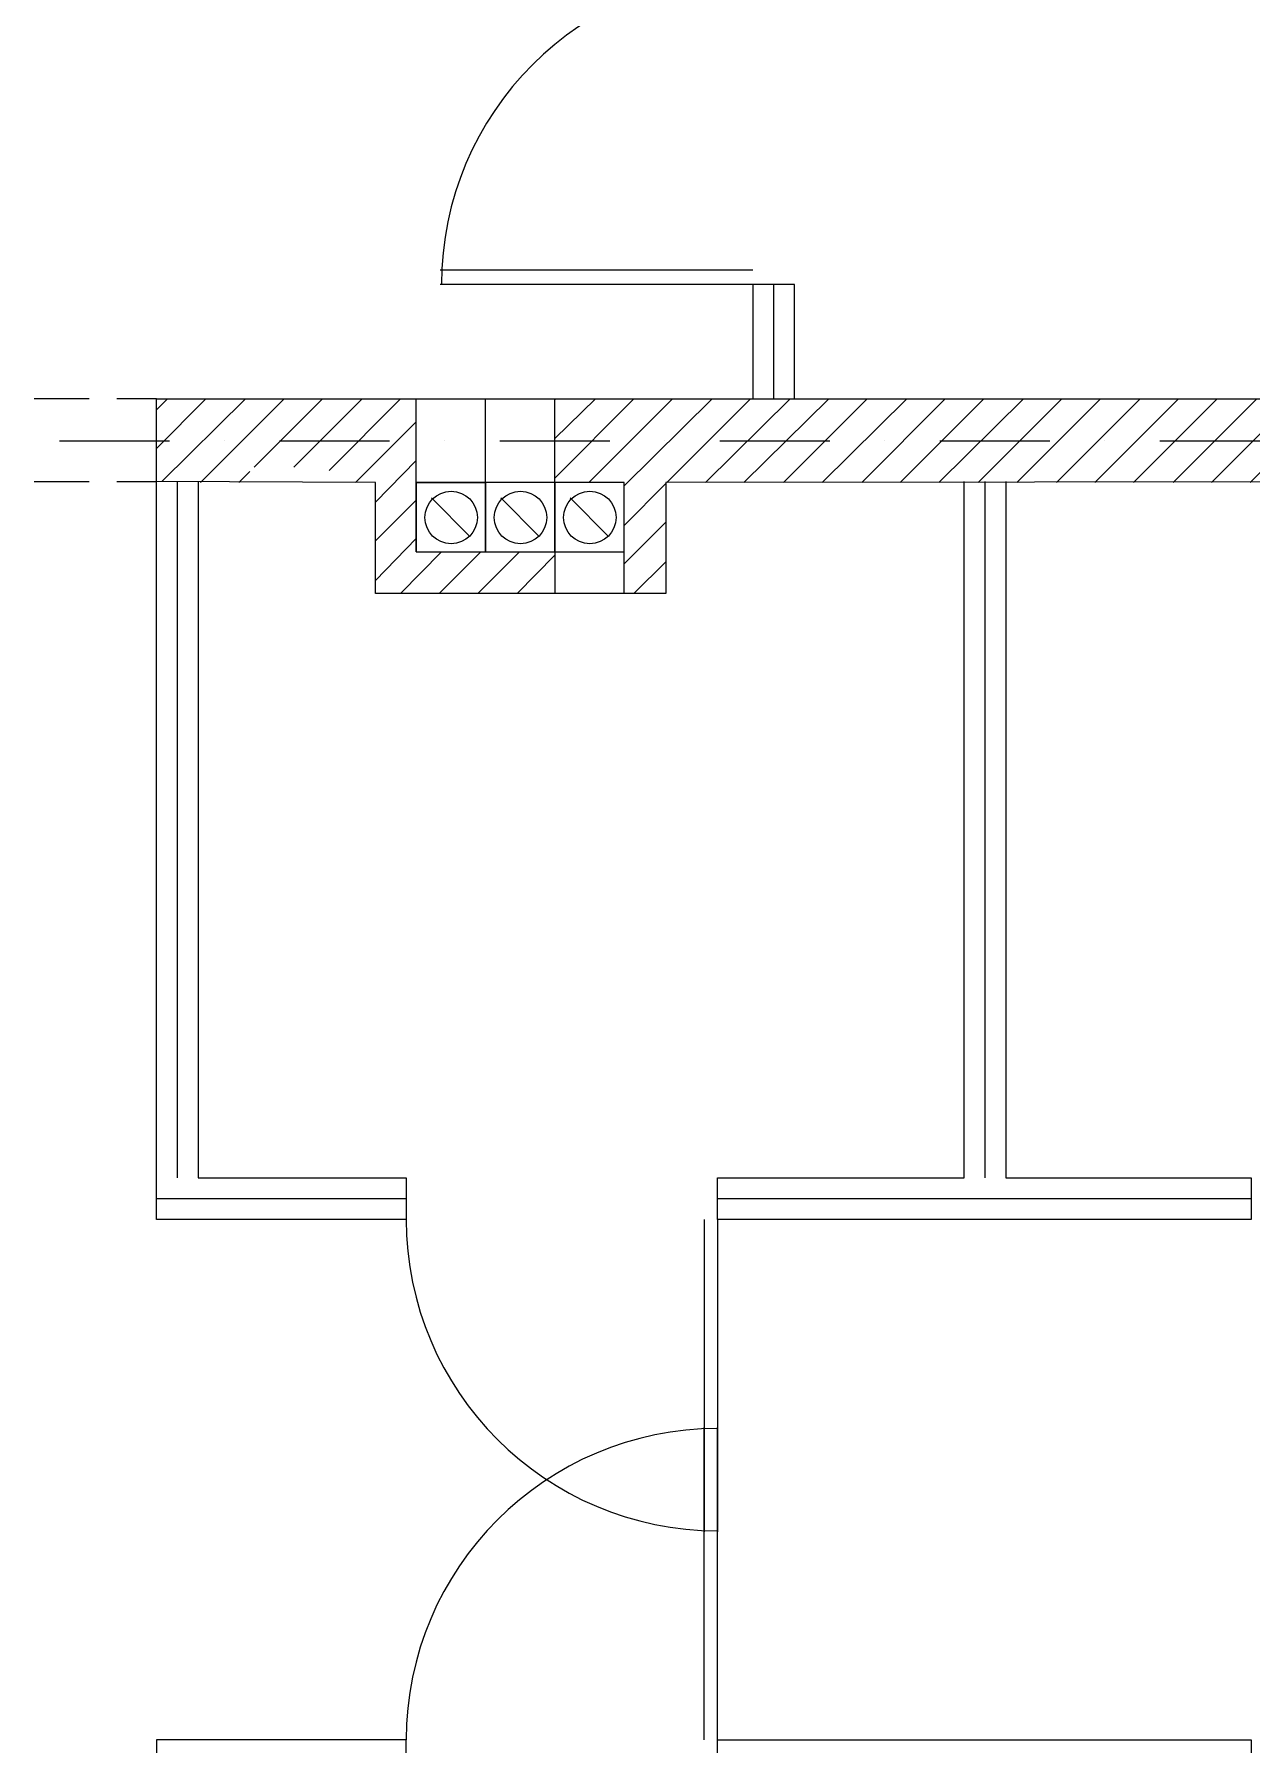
# Model space of a CAD drawing. Header units: millimetres. Extents: x 440 to 72591, y -28954 to 25941.
# Drawn here: x 21458 to 24972, y 9442 to 14379 of the extents above; entities that cross this region are included whole.
import ezdxf

# ---------------------------------------------------------------- set-up
doc = ezdxf.new("R2010")
doc.units = ezdxf.units.MM
doc.layers.add('podkład', color=7, linetype='Continuous')

msp = doc.modelspace()

# ---------------------------------------------------------------- linework, layer by layer
at = {"layer": 'podkład', "color": 1, "lineweight": 5, "transparency": 33554572}
for points in [[(23531.7, 15126.7), (26871.9, 15126.7), (26871.9, 20886.3), (22941.1, 20886.3), (22941.1, 21127.6), (27110, 21127.6), (27110, 13088.3), (26709.9, 13088.3), (26709.9, 7087.4), (21461.5, 7087.4), (21461.5, 7328.7), (26471.8, 7328.7), (26471.8, 13088.3), (23280.8, 13085.1), (23280.8, 12764.4), (22442.6, 12764.4), (22442.6, 13085.1), (21810.7, 13088.3)], [(21931.4, 13088.3), (21931.4, 11078.5), (22531.5, 11078.5), (22531.5, 10957.8), (21810.7, 10957.8), (21810.7, 13326.4), (26871.9, 13326.4), (26871.9, 14885.4), (23531.7, 14885.4)], [(23652.3, 13326.4), (23652.3, 13656.6), (23531.7, 13656.6), (23531.7, 13326.4)], [(24261.9, 13088.3), (24261.9, 11078.5), (24970, 11078.5), (24970, 10957.8), (23430, 10957.8), (23430, 11078.5), (24141.3, 11078.5), (24141.3, 13088.3)], [(21931.4, 7328.7), (21931.4, 9338.5), (22531.5, 9338.5), (22531.5, 9456), (21810.7, 9456), (21810.7, 7328.7)], [(24141.3, 7328.7), (24141.3, 9338.5), (23430, 9338.5), (23430, 9456), (24970, 9456), (24970, 9338.5), (24261.9, 9338.5), (24261.9, 7328.7)]]:
    msp.add_lwpolyline(points, dxfattribs=at)
at = {"layer": 'podkład', "color": 7, "lineweight": 5, "transparency": 33554572}
for points in [[(23531.7, 13697.9), (22629.9, 13697.9)], [(23531.7, 13656.6), (22629.9, 13656.6)], [(22560.1, 13085.1), (22560.1, 13326.4)], [(22760.1, 13085.1), (22760.1, 13326.4)], [(22960.1, 13085.1), (22960.1, 13326.4)], [(23160.2, 12764.4), (23160.2, 12885.1), (23160.2, 13085.1), (22960.1, 13085.1), (22960.1, 12885.1), (22960.1, 13085.1), (22760.1, 13085.1), (22760.1, 12885.1)], [(22804.6, 13040.7), (22915.7, 12929.5)], [(23004.6, 13040.7), (23115.7, 12929.5)], [(22960.1, 12885.1), (22960.1, 12764.4)], [(23391.9, 10957.8), (23391.9, 10056.1)], [(23430, 10957.8), (23430, 10056.1)], [(23391.9, 9456), (23391.9, 10357.7)], [(23430, 9456), (23430, 10357.7)]]:
    msp.add_lwpolyline(points, dxfattribs=at)
at = {"layer": 'podkład', "color": 8, "lineweight": 5, "true_color": 0x808080, "transparency": 33554572}
for points in [[(23592, 13326.4), (23592, 13656.6)], [(21810.7, 13294.7), (21842.5, 13326.4)], [(21810.7, 13183.5), (21953.6, 13326.4)], [(21826.6, 13088.3), (22067.9, 13326.4)], [(21937.7, 13085.1), (22179.1, 13326.4)], [(22093.3, 13129.6), (22290.2, 13326.4)], [(22207.6, 13129.6), (22404.5, 13326.4)], [(22309.2, 13120), (22515.6, 13326.4)], [(22960.1, 13323.3), (22963.3, 13326.4)], [(22960.1, 13212.1), (23077.6, 13326.4)], [(22960.1, 13097.8), (23188.7, 13326.4)], [(23058.6, 13085.1), (23299.9, 13326.4)], [(23160.2, 13075.6), (23414.2, 13326.4)], [(23284, 13085.1), (23525.3, 13326.4)], [(23395.1, 13085.1), (23639.6, 13326.4)], [(23506.2, 13085.1), (23750.7, 13326.4)], [(23620.6, 13085.1), (23861.9, 13326.4)], [(23731.7, 13085.1), (23976.2, 13326.4)], [(23846, 13085.1), (24087.3, 13326.4)], [(23957.1, 13085.1), (24198.4, 13326.4)], [(24068.2, 13085.1), (24312.7, 13326.4)], [(24182.5, 13085.1), (24423.9, 13326.4)], [(24293.7, 13085.1), (24535, 13326.4)], [(24408, 13085.1), (24649.3, 13326.4)], [(24519.1, 13085.1), (24760.4, 13326.4)], [(24630.2, 13085.1), (24871.5, 13326.4)], [(24744.5, 13085.1), (24985.8, 13326.4)], [(24855.7, 13085.1), (25097, 13326.4)], [(24966.8, 13085.1), (25208.1, 13326.4)], [(22385.4, 13085.1), (22560.1, 13259.7)], [(22442.6, 13028), (22560.1, 13148.6)], [(21871.1, 13088.3), (21871.1, 11078.5)], [(22048.9, 13085.1), (22080.6, 13116.9)], [(24201.6, 13088.3), (24201.6, 11078.5)], [(23160.2, 12961.3), (23280.8, 13081.9)], [(22442.6, 12916.8), (22560.1, 13034.3)], [(23160.2, 12850.2), (23280.8, 12970.8)], [(22442.6, 12802.5), (22560.1, 12923.2)], [(22515.6, 12764.4), (22633.1, 12885.1)], [(22626.7, 12764.4), (22747.4, 12885.1)], [(22737.9, 12764.4), (22858.5, 12885.1)], [(22852.2, 12764.4), (22960.1, 12875.6)], [(23188.7, 12764.4), (23280.8, 12856.5)], [(21810.7, 11018.1), (22531.5, 11018.1)], [(23430, 11018.1), (24970, 11018.1)]]:
    msp.add_lwpolyline(points, dxfattribs=at)
at = {"layer": 'podkład', "color": 4, "lineweight": 5, "transparency": 33554572}
for points in [[(21617.1, 13326.4), (21458.3, 13326.4)], [(21810.7, 13326.4), (21696.4, 13326.4)], [(21458.3, 13088.3), (21617.1, 13088.3)], [(21696.4, 13088.3), (21810.7, 13088.3)]]:
    msp.add_lwpolyline(points, dxfattribs=at)
at = {"layer": 'podkład', "color": 6, "lineweight": 5, "transparency": 33554572}
for points in [[(21531.3, 13205.8), (21848.8, 13205.8)], [(22007.6, 13205.8), (22007.6, 13205.8)], [(22166.4, 13205.8), (22483.9, 13205.8)], [(22642.6, 13205.8), (22642.6, 13205.8)], [(22801.4, 13205.8), (23118.9, 13205.8)], [(23277.6, 13205.8), (23277.6, 13205.8)], [(23436.4, 13205.8), (23753.9, 13205.8)], [(23912.7, 13205.8), (23912.7, 13205.8)], [(24071.4, 13205.8), (24388.9, 13205.8)], [(24547.7, 13205.8), (24547.7, 13205.8)], [(24706.4, 13205.8), (25023.9, 13205.8)]]:
    msp.add_lwpolyline(points, dxfattribs=at)
at = {"layer": 'podkład', "color": 1, "lineweight": 5, "transparency": 33554572}
msp.add_lwpolyline([(23160.2, 13085.1), (22560.1, 13085.1), (22560.1, 12885.1), (23160.2, 12885.1)], close=True, dxfattribs=at)
at = {"layer": 'podkład', "color": 7, "lineweight": 5, "transparency": 33554572}
for points in [[(22560.1, 12885.1), (22560.1, 13085.1), (22760.1, 13085.1), (22760.1, 12885.1), (22760.1, 13085.1), (22560.1, 13085.1)], [(22715.6, 12929.5), (22604.5, 13040.7)]]:
    msp.add_lwpolyline(points, close=True, dxfattribs=at)
for centre in [(22661.4, 12984.1), (22661.4, 12984.1), (22861.5, 12984.1), (23061.5, 12984.1)]:
    msp.add_circle(centre, 75.6, dxfattribs=at)
for centre, start, end in [((23532.9, 13655.4), 90.0769, 179.9232), ((23431.3, 10959), 180.077, 269.923), ((23431.3, 9454.8), 90.0768, 179.9231)]:
    msp.add_arc(centre, 899.8, start, end, dxfattribs=at)

doc.saveas('drawing.dxf')
